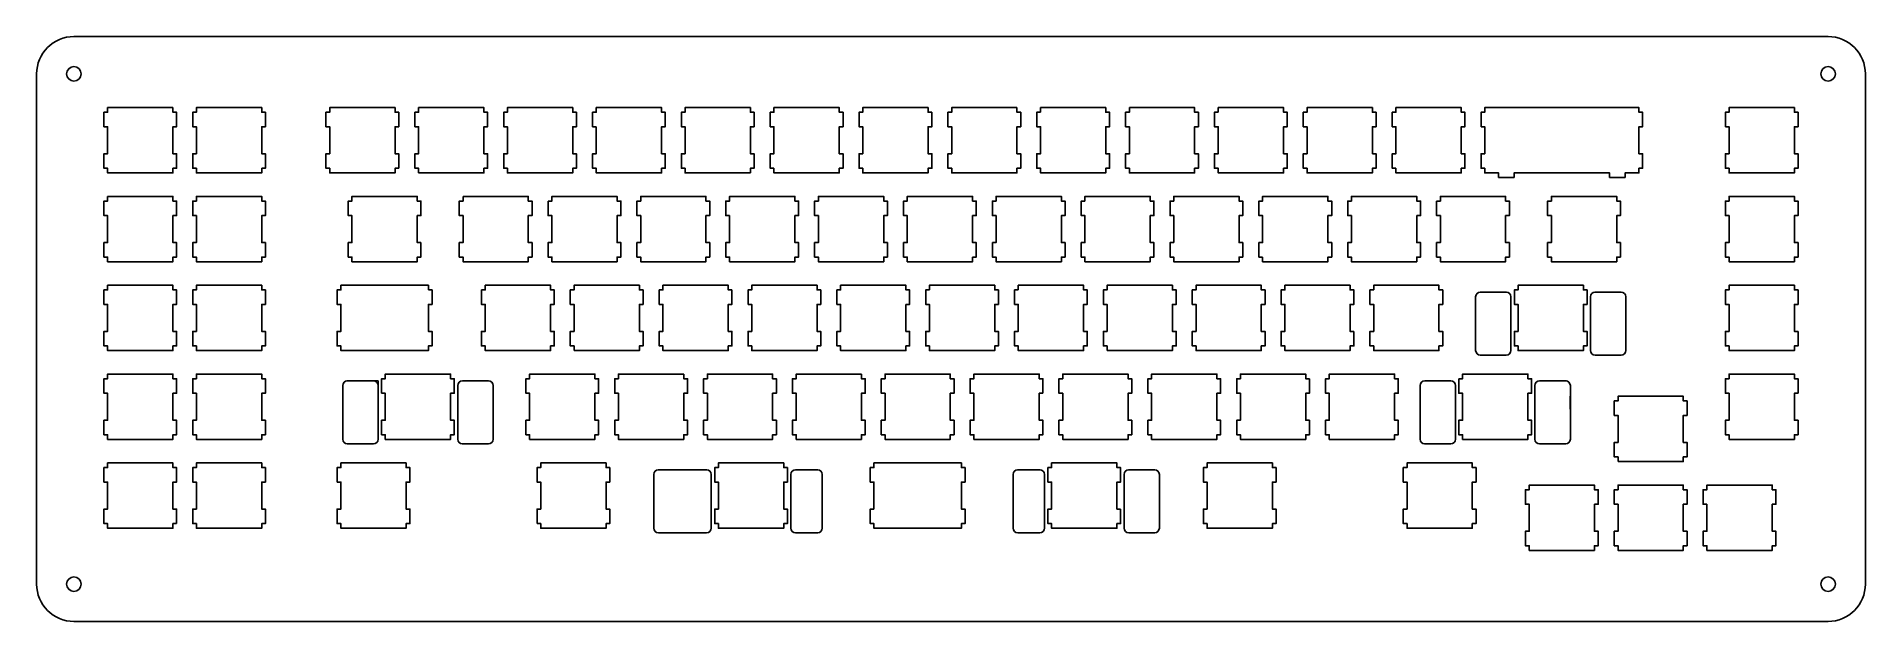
# Model space of a CAD drawing. Header units: millimetres. Extents: x -13 to 380, y -12 to 113.
import ezdxf

# ---------------------------------------------------------------- set-up
doc = ezdxf.new("R2010")
doc.units = ezdxf.units.MM
doc.layers.get('0').update_dxf_attribs({"linetype": 'CONTINUOUS'})

msp = doc.modelspace()

# ---------------------------------------------------------------- linework, layer by layer
for p, q in [((60.6256, 39.3016), (53.8759, 39.3016)), ((60.6256, 36.0715), (60.6256, 39.3016)), ((315.407, 39.3016), (315.248, 39.3016)), ((284.032, 36.0715), (284.032, 33.2727)), ((291.607, 36.0715), (291.607, 38.3016)), ((316.231, 33.2727), (316.231, 36.0715)), ((60.6256, 27.0027), (60.6256, 31.4716)), ((291.607, 27.0027), (291.607, 31.4716)), ((60.62252, 27.0027), (60.6256, 27.0027)), ((132.063, 7.95267), (132.063, 12.423))]:
    msp.add_line(p, q)
for points in [[(371.512, 113.1519), (-4.61035, 113.1519, 0.414213562), (-12.61035, 105.1519), (-12.61035, -4.26997, 0.414213562), (-4.61035, -12.26997), (371.512, -12.26997, 0.414213562), (379.512, -4.26997), (379.512, 105.1519, 0.414213562)], [(303.513, 57.3516), (303.513, 55.1215), (303.513, 45.8525, -0.414213562), (302.513, 44.8525), (296.938, 44.8525, -0.414213562), (295.938, 45.8525), (295.938, 57.3516, -0.414213562), (296.938, 58.3516), (302.513, 58.3516, -0.414213562)], [(321.562, 44.8525), (327.137, 44.8525, 0.414213562), (328.137, 45.8525), (328.137, 57.3516, 0.414213562), (327.137, 58.3516), (321.562, 58.3516, 0.414213562), (320.562, 57.3516), (320.562, 45.8525, 0.414213562)], [(59.62252, 39.3016), (54.0504, 39.3016, 0.414213562), (53.0504, 38.3016), (53.0504, 26.8024, 0.414213562), (54.0504, 25.8024), (59.62252, 25.8024, 0.414213562), (60.62252, 26.8024), (60.62252, 38.3016, 0.414213562)], [(77.676, 27.0027), (77.676, 31.4716), (77.676, 36.0715), (77.676, 38.3016, -0.414213562), (78.676, 39.3016), (84.28474, 39.3016, -0.414213562), (85.28474, 38.3016), (85.28474, 26.8024, -0.414213562), (84.28474, 25.8024), (78.676, 25.8024, -0.414213562), (77.676, 26.8024)], [(290.607, 25.8024), (285.032, 25.8024, -0.414213562), (284.032, 26.8024), (284.032, 38.3016, -0.414213562), (285.032, 39.3016), (290.607, 39.3016, -0.414213562), (291.607, 38.3016), (291.607, 26.8024, -0.414213562)], [(309.657, 25.8024), (315.248, 25.8024, 0.414213562), (316.248, 26.8024), (316.248, 38.3016, 0.414213562), (315.248, 39.3016), (309.657, 39.3016, 0.414213562), (308.657, 38.3016), (308.657, 26.8024, 0.414213562)], [(125.575, 6.75238), (122.276, 6.75238), (120.725, 6.75238, -0.414213562), (119.725, 7.75238), (119.725, 17.0215), (119.725, 19.2517, -0.414213562), (120.725, 20.2517), (131.063, 20.2517, -0.414213562), (132.063, 19.2517), (132.063, 17.0215), (132.063, 12.423), (132.063, 7.75238, -0.414213562), (131.063, 6.75238)], [(150.112, 20.2517), (154.863, 20.2517, -0.414213562), (155.863, 19.2517), (155.863, 7.75238, -0.414213562), (154.863, 6.75238), (150.112, 6.75238, -0.414213562), (149.112, 7.75238), (149.112, 19.2517, -0.414213562)], [(203.501, 19.2517), (203.501, 17.0215), (203.501, 7.75238, -0.414213562), (202.501, 6.75238), (197.751, 6.75238, -0.414213562), (196.751, 7.75238), (196.751, 19.2517, -0.414213562), (197.751, 20.2517), (202.501, 20.2517, -0.414213562)], [(221.551, 6.75238), (227.126, 6.75238, 0.414213562), (228.126, 7.75238), (228.126, 19.2517, 0.414213562), (227.126, 20.2517), (221.551, 20.2517, 0.414213562), (220.551, 19.2517), (220.551, 7.75238, 0.414213562)]]:
    msp.add_lwpolyline(points, format="xyb", close=True)
for points in [[(16.6192, 97.9219), (16.6192, 96.9215), (17.4198, 96.9215), (17.4198, 93.8223), (16.6192, 93.8223), (16.6192, 88.0223), (17.4198, 88.0223), (17.4198, 84.9217), (16.6192, 84.9217), (16.6192, 83.9227), (2.61965, 83.9227), (2.61965, 84.9217), (1.81901, 84.9217), (1.81901, 88.0223), (2.61965, 88.0223), (2.61965, 93.8223), (1.81901, 93.8223), (1.81901, 96.9215), (2.61965, 96.9215), (2.61965, 97.9219)], [(35.669, 84.9217), (35.669, 83.9227), (21.6697, 83.9227), (21.6697, 84.9217), (20.869, 84.9217), (20.869, 88.0223), (21.6697, 88.0223), (21.6697, 93.8223), (20.869, 93.8223), (20.869, 96.9215), (21.6697, 96.9215), (21.6697, 97.9219), (35.669, 97.9219), (35.669, 96.9215), (36.4698, 96.9215), (36.4698, 93.8223), (35.669, 93.8223), (35.669, 88.0223), (36.4698, 88.0223), (36.4698, 84.9217)], [(65.0448, 84.9217), (64.244, 84.9217), (64.244, 83.9227), (50.2447, 83.9227), (50.2447, 84.9217), (49.4439, 84.9217), (49.4439, 88.0223), (50.2447, 88.0223), (50.2447, 93.8223), (49.4439, 93.8223), (49.4439, 96.9215), (50.2447, 96.9215), (50.2447, 97.9219), (64.244, 97.9219), (64.244, 96.9215), (65.0448, 96.9215), (65.0448, 93.8223), (64.244, 93.8223), (64.244, 88.0223), (65.0448, 88.0223)], [(69.2947, 83.9227), (69.2947, 84.9217), (68.4939, 84.9217), (68.4939, 88.0223), (69.2947, 88.0223), (69.2947, 93.8223), (68.4939, 93.8223), (68.4939, 96.9215), (69.2947, 96.9215), (69.2947, 97.9219), (83.294, 97.9219), (83.294, 96.9215), (84.0948, 96.9215), (84.0948, 93.8223), (83.294, 93.8223), (83.294, 88.0223), (84.0948, 88.0223), (84.0948, 84.9217), (83.294, 84.9217), (83.294, 83.9227)], [(88.3447, 88.0223), (88.3447, 93.8223), (87.5439, 93.8223), (87.5439, 96.9215), (88.3447, 96.9215), (88.3447, 97.9219), (102.344, 97.9219), (102.344, 96.9215), (103.145, 96.9215), (103.145, 93.8223), (102.344, 93.8223), (102.344, 88.0223), (103.145, 88.0223), (103.145, 84.9217), (102.344, 84.9217), (102.344, 83.9227), (88.3447, 83.9227), (88.3447, 84.9217), (87.5439, 84.9217), (87.5439, 88.0223)], [(107.395, 93.8223), (106.594, 93.8223), (106.594, 96.9215), (107.395, 96.9215), (107.395, 97.9219), (121.394, 97.9219), (121.394, 96.9215), (122.195, 96.9215), (122.195, 93.8223), (121.394, 93.8223), (121.394, 88.0223), (122.195, 88.0223), (122.195, 84.9217), (121.394, 84.9217), (121.394, 83.9227), (107.395, 83.9227), (107.395, 84.9217), (106.594, 84.9217), (106.594, 88.0223), (107.395, 88.0223)], [(140.444, 83.9227), (126.445, 83.9227), (126.445, 84.9217), (125.644, 84.9217), (125.644, 88.0223), (126.445, 88.0223), (126.445, 93.8223), (125.644, 93.8223), (125.644, 96.9215), (126.445, 96.9215), (126.445, 97.9219), (140.444, 97.9219), (140.444, 96.9215), (141.245, 96.9215), (141.245, 93.8223), (140.444, 93.8223), (140.444, 88.0223), (141.245, 88.0223), (141.245, 84.9217), (140.444, 84.9217)], [(145.495, 84.9217), (144.694, 84.9217), (144.694, 88.0223), (145.495, 88.0223), (145.495, 93.8223), (144.694, 93.8223), (144.694, 96.9215), (145.495, 96.9215), (145.495, 97.9219), (159.494, 97.9219), (159.494, 96.9215), (160.295, 96.9215), (160.295, 93.8223), (159.494, 93.8223), (159.494, 88.0223), (160.295, 88.0223), (160.295, 84.9217), (159.494, 84.9217), (159.494, 83.9227), (145.495, 83.9227)], [(179.345, 96.9215), (179.345, 93.8223), (178.544, 93.8223), (178.544, 88.0223), (179.345, 88.0223), (179.345, 84.9217), (178.544, 84.9217), (178.544, 83.9227), (164.545, 83.9227), (164.545, 84.9217), (163.744, 84.9217), (163.744, 88.0223), (164.545, 88.0223), (164.545, 93.8223), (163.744, 93.8223), (163.744, 96.9215), (164.545, 96.9215), (164.545, 97.9219), (178.544, 97.9219), (178.544, 96.9215)], [(197.594, 97.9219), (197.594, 96.9215), (198.395, 96.9215), (198.395, 93.8223), (197.594, 93.8223), (197.594, 88.0223), (198.395, 88.0223), (198.395, 84.9217), (197.594, 84.9217), (197.594, 83.9227), (183.595, 83.9227), (183.595, 84.9217), (182.794, 84.9217), (182.794, 88.0223), (183.595, 88.0223), (183.595, 93.8223), (182.794, 93.8223), (182.794, 96.9215), (183.595, 96.9215), (183.595, 97.9219)], [(202.645, 96.9215), (202.645, 97.9219), (216.644, 97.9219), (216.644, 96.9215), (217.445, 96.9215), (217.445, 93.8223), (216.644, 93.8223), (216.644, 88.0223), (217.445, 88.0223), (217.445, 84.9217), (216.644, 84.9217), (216.644, 83.9227), (202.645, 83.9227), (202.645, 84.9217), (201.844, 84.9217), (201.844, 88.0223), (202.645, 88.0223), (202.645, 93.8223), (201.844, 93.8223), (201.844, 96.9215)], [(221.695, 97.9219), (235.694, 97.9219), (235.694, 96.9215), (236.495, 96.9215), (236.495, 93.8223), (235.694, 93.8223), (235.694, 88.0223), (236.495, 88.0223), (236.495, 84.9217), (235.694, 84.9217), (235.694, 83.9227), (221.695, 83.9227), (221.695, 84.9217), (220.894, 84.9217), (220.894, 88.0223), (221.695, 88.0223), (221.695, 93.8223), (220.894, 93.8223), (220.894, 96.9215), (221.695, 96.9215)], [(240.745, 96.9215), (240.745, 97.9219), (254.744, 97.9219), (254.744, 96.9215), (255.545, 96.9215), (255.545, 93.8223), (254.744, 93.8223), (254.744, 88.0223), (255.545, 88.0223), (255.545, 84.9217), (254.744, 84.9217), (254.744, 83.9227), (240.745, 83.9227), (240.745, 84.9217), (239.944, 84.9217), (239.944, 88.0223), (240.745, 88.0223), (240.745, 93.8223), (239.944, 93.8223), (239.944, 96.9215)], [(273.794, 88.0223), (274.595, 88.0223), (274.595, 84.9217), (273.794, 84.9217), (273.794, 83.9227), (259.795, 83.9227), (259.795, 84.9217), (258.994, 84.9217), (258.994, 88.0223), (259.795, 88.0223), (259.795, 93.8223), (258.994, 93.8223), (258.994, 96.9215), (259.795, 96.9215), (259.795, 97.9219), (273.794, 97.9219), (273.794, 96.9215), (274.595, 96.9215), (274.595, 93.8223), (273.794, 93.8223)], [(278.845, 84.9217), (278.044, 84.9217), (278.044, 88.0223), (278.845, 88.0223), (278.845, 93.8223), (278.044, 93.8223), (278.044, 96.9215), (278.845, 96.9215), (278.845, 97.9219), (292.844, 97.9219), (292.844, 96.9215), (293.645, 96.9215), (293.645, 93.8223), (292.844, 93.8223), (292.844, 88.0223), (293.645, 88.0223), (293.645, 84.9217), (292.844, 84.9217), (292.844, 83.9227), (278.845, 83.9227)], [(297.094, 93.8223), (297.094, 96.9215), (297.895, 96.9215), (297.895, 97.9219), (330.944, 97.9219), (330.944, 96.9215), (331.745, 96.9215), (331.745, 93.8223), (330.944, 93.8223), (330.944, 88.0223), (331.745, 88.0223), (331.745, 84.9217), (330.944, 84.9217), (330.944, 83.9227), (327.969, 83.9227), (327.969, 82.9525), (324.67, 82.9525), (324.67, 83.9227), (304.169, 83.9227), (304.169, 82.9525), (300.87, 82.9525), (300.87, 83.9227), (297.895, 83.9227), (297.895, 84.9217), (297.094, 84.9217), (297.094, 88.0223), (297.895, 88.0223), (297.895, 93.8223)], [(349.481, 93.8223), (349.481, 96.9215), (350.282, 96.9215), (350.282, 97.9219), (364.282, 97.9219), (364.282, 96.9215), (365.083, 96.9215), (365.083, 93.8223), (364.282, 93.8223), (364.282, 88.0223), (365.083, 88.0223), (365.083, 84.9217), (364.282, 84.9217), (364.282, 83.9227), (350.282, 83.9227), (350.282, 84.9217), (349.481, 84.9217), (349.481, 88.0223), (350.282, 88.0223), (350.282, 93.8223)], [(2.61965, 78.8719), (16.6192, 78.8719), (16.6192, 77.8715), (17.4198, 77.8715), (17.4198, 74.7723), (16.6192, 74.7723), (16.6192, 68.9723), (17.4198, 68.9723), (17.4198, 65.8717), (16.6192, 65.8717), (16.6192, 64.8727), (2.61965, 64.8727), (2.61965, 65.8717), (1.81901, 65.8717), (1.81901, 68.9723), (2.61965, 68.9723), (2.61965, 74.7723), (1.81901, 74.7723), (1.81901, 77.8715), (2.61965, 77.8715)], [(21.6697, 77.8715), (21.6697, 78.8719), (35.669, 78.8719), (35.669, 77.8715), (36.4698, 77.8715), (36.4698, 74.7723), (35.669, 74.7723), (35.669, 68.9723), (36.4698, 68.9723), (36.4698, 65.8717), (35.669, 65.8717), (35.669, 64.8727), (21.6697, 64.8727), (21.6697, 65.8717), (20.869, 65.8717), (20.869, 68.9723), (21.6697, 68.9723), (21.6697, 74.7723), (20.869, 74.7723), (20.869, 77.8715)], [(69.8059, 68.9723), (69.8059, 65.8717), (69.0065, 65.8717), (69.0065, 64.8727), (55.0072, 64.8727), (55.0072, 65.8717), (54.2064, 65.8717), (54.2064, 68.9723), (55.0072, 68.9723), (55.0072, 74.7723), (54.2064, 74.7723), (54.2064, 77.8715), (55.0072, 77.8715), (55.0072, 78.8719), (69.0065, 78.8719), (69.0065, 77.8715), (69.8059, 77.8715), (69.8059, 74.7723), (69.0065, 74.7723), (69.0065, 68.9723)], [(78.8197, 78.8719), (92.819, 78.8719), (92.819, 77.8715), (93.6198, 77.8715), (93.6198, 74.7723), (92.819, 74.7723), (92.819, 68.9723), (93.6198, 68.9723), (93.6198, 65.8717), (92.819, 65.8717), (92.819, 64.8727), (78.8197, 64.8727), (78.8197, 65.8717), (78.0189, 65.8717), (78.0189, 68.9723), (78.8197, 68.9723), (78.8197, 74.7723), (78.0189, 74.7723), (78.0189, 77.8715), (78.8197, 77.8715)], [(97.0689, 77.8715), (97.8697, 77.8715), (97.8697, 78.8719), (111.869, 78.8719), (111.869, 77.8715), (112.67, 77.8715), (112.67, 74.7723), (111.869, 74.7723), (111.869, 68.9723), (112.67, 68.9723), (112.67, 65.8717), (111.869, 65.8717), (111.869, 64.8727), (97.8697, 64.8727), (97.8697, 65.8717), (97.0689, 65.8717), (97.0689, 68.9723), (97.8697, 68.9723), (97.8697, 74.7723), (97.0689, 74.7723)], [(131.72, 68.9723), (131.72, 65.8717), (130.919, 65.8717), (130.919, 64.8727), (116.92, 64.8727), (116.92, 65.8717), (116.119, 65.8717), (116.119, 68.9723), (116.92, 68.9723), (116.92, 74.7723), (116.119, 74.7723), (116.119, 77.8715), (116.92, 77.8715), (116.92, 78.8719), (130.919, 78.8719), (130.919, 77.8715), (131.72, 77.8715), (131.72, 74.7723), (130.919, 74.7723), (130.919, 68.9723)], [(135.97, 74.7723), (135.169, 74.7723), (135.169, 77.8715), (135.97, 77.8715), (135.97, 78.8719), (149.969, 78.8719), (149.969, 77.8715), (150.77, 77.8715), (150.77, 74.7723), (149.969, 74.7723), (149.969, 68.9723), (150.77, 68.9723), (150.77, 65.8717), (149.969, 65.8717), (149.969, 64.8727), (135.97, 64.8727), (135.97, 65.8717), (135.169, 65.8717), (135.169, 68.9723), (135.97, 68.9723)], [(155.02, 77.8715), (155.02, 78.8719), (169.019, 78.8719), (169.019, 77.8715), (169.82, 77.8715), (169.82, 74.7723), (169.019, 74.7723), (169.019, 68.9723), (169.82, 68.9723), (169.82, 65.8717), (169.019, 65.8717), (169.019, 64.8727), (155.02, 64.8727), (155.02, 65.8717), (154.219, 65.8717), (154.219, 68.9723), (155.02, 68.9723), (155.02, 74.7723), (154.219, 74.7723), (154.219, 77.8715)], [(188.069, 65.8717), (188.069, 64.8727), (174.07, 64.8727), (174.07, 65.8717), (173.269, 65.8717), (173.269, 68.9723), (174.07, 68.9723), (174.07, 74.7723), (173.269, 74.7723), (173.269, 77.8715), (174.07, 77.8715), (174.07, 78.8719), (188.069, 78.8719), (188.069, 77.8715), (188.87, 77.8715), (188.87, 74.7723), (188.069, 74.7723), (188.069, 68.9723), (188.87, 68.9723), (188.87, 65.8717)], [(192.319, 68.9723), (193.12, 68.9723), (193.12, 74.7723), (192.319, 74.7723), (192.319, 77.8715), (193.12, 77.8715), (193.12, 78.8719), (207.119, 78.8719), (207.119, 77.8715), (207.92, 77.8715), (207.92, 74.7723), (207.119, 74.7723), (207.119, 68.9723), (207.92, 68.9723), (207.92, 65.8717), (207.119, 65.8717), (207.119, 64.8727), (193.12, 64.8727), (193.12, 65.8717), (192.319, 65.8717)], [(212.17, 77.8715), (212.17, 78.8719), (226.169, 78.8719), (226.169, 77.8715), (226.97, 77.8715), (226.97, 74.7723), (226.169, 74.7723), (226.169, 68.9723), (226.97, 68.9723), (226.97, 65.8717), (226.169, 65.8717), (226.169, 64.8727), (212.17, 64.8727), (212.17, 65.8717), (211.369, 65.8717), (211.369, 68.9723), (212.17, 68.9723), (212.17, 74.7723), (211.369, 74.7723), (211.369, 77.8715)], [(231.22, 68.9723), (231.22, 74.7723), (230.419, 74.7723), (230.419, 77.8715), (231.22, 77.8715), (231.22, 78.8719), (245.219, 78.8719), (245.219, 77.8715), (246.02, 77.8715), (246.02, 74.7723), (245.219, 74.7723), (245.219, 68.9723), (246.02, 68.9723), (246.02, 65.8717), (245.219, 65.8717), (245.219, 64.8727), (231.22, 64.8727), (231.22, 65.8717), (230.419, 65.8717), (230.419, 68.9723)], [(250.27, 65.8717), (249.469, 65.8717), (249.469, 68.9723), (250.27, 68.9723), (250.27, 74.7723), (249.469, 74.7723), (249.469, 77.8715), (250.27, 77.8715), (250.27, 78.8719), (264.269, 78.8719), (264.269, 77.8715), (265.07, 77.8715), (265.07, 74.7723), (264.269, 74.7723), (264.269, 68.9723), (265.07, 68.9723), (265.07, 65.8717), (264.269, 65.8717), (264.269, 64.8727), (250.27, 64.8727)], [(283.319, 74.7723), (283.319, 68.9723), (284.12, 68.9723), (284.12, 65.8717), (283.319, 65.8717), (283.319, 64.8727), (269.32, 64.8727), (269.32, 65.8717), (268.519, 65.8717), (268.519, 68.9723), (269.32, 68.9723), (269.32, 74.7723), (268.519, 74.7723), (268.519, 77.8715), (269.32, 77.8715), (269.32, 78.8719), (283.319, 78.8719), (283.319, 77.8715), (284.12, 77.8715), (284.12, 74.7723)], [(287.569, 77.8715), (288.37, 77.8715), (288.37, 78.8719), (302.369, 78.8719), (302.369, 77.8715), (303.17, 77.8715), (303.17, 74.7723), (302.369, 74.7723), (302.369, 68.9723), (303.17, 68.9723), (303.17, 65.8717), (302.369, 65.8717), (302.369, 64.8727), (288.37, 64.8727), (288.37, 65.8717), (287.569, 65.8717), (287.569, 68.9723), (288.37, 68.9723), (288.37, 74.7723), (287.569, 74.7723)], [(326.981, 65.8717), (326.182, 65.8717), (326.182, 64.8727), (312.182, 64.8727), (312.182, 65.8717), (311.381, 65.8717), (311.381, 68.9723), (312.182, 68.9723), (312.182, 74.7723), (311.381, 74.7723), (311.381, 77.8715), (312.182, 77.8715), (312.182, 78.8719), (326.182, 78.8719), (326.182, 77.8715), (326.981, 77.8715), (326.981, 74.7723), (326.182, 74.7723), (326.182, 68.9723), (326.981, 68.9723)], [(350.282, 77.8715), (350.282, 78.8719), (364.282, 78.8719), (364.282, 77.8715), (365.083, 77.8715), (365.083, 74.7723), (364.282, 74.7723), (364.282, 68.9723), (365.083, 68.9723), (365.083, 65.8717), (364.282, 65.8717), (364.282, 64.8727), (350.282, 64.8727), (350.282, 65.8717), (349.481, 65.8717), (349.481, 68.9723), (350.282, 68.9723), (350.282, 74.7723), (349.481, 74.7723), (349.481, 77.8715)], [(16.6192, 49.9223), (17.4198, 49.9223), (17.4198, 46.8217), (16.6192, 46.8217), (16.6192, 45.8227), (2.61965, 45.8227), (2.61965, 46.8217), (1.81901, 46.8217), (1.81901, 49.9223), (2.61965, 49.9223), (2.61965, 55.7223), (1.81901, 55.7223), (1.81901, 58.8215), (2.61965, 58.8215), (2.61965, 59.8219), (16.6192, 59.8219), (16.6192, 58.8215), (17.4198, 58.8215), (17.4198, 55.7223), (16.6192, 55.7223)], [(21.6697, 46.8217), (20.869, 46.8217), (20.869, 49.9223), (21.6697, 49.9223), (21.6697, 55.7223), (20.869, 55.7223), (20.869, 58.8215), (21.6697, 58.8215), (21.6697, 59.8219), (35.669, 59.8219), (35.669, 58.8215), (36.4698, 58.8215), (36.4698, 55.7223), (35.669, 55.7223), (35.669, 49.9223), (36.4698, 49.9223), (36.4698, 46.8217), (35.669, 46.8217), (35.669, 45.8227), (21.6697, 45.8227)], [(71.3878, 58.8215), (72.1872, 58.8215), (72.1872, 55.7223), (71.3878, 55.7223), (71.3878, 49.9223), (72.1872, 49.9223), (72.1872, 46.8217), (71.3878, 46.8217), (71.3878, 45.8227), (52.626, 45.8227), (52.626, 46.8217), (51.8252, 46.8217), (51.8252, 49.9223), (52.626, 49.9223), (52.626, 55.7223), (51.8252, 55.7223), (51.8252, 58.8215), (52.626, 58.8215), (52.626, 59.8219), (71.3878, 59.8219)], [(82.7814, 58.8215), (83.5822, 58.8215), (83.5822, 59.8219), (97.5815, 59.8219), (97.5815, 58.8215), (98.3809, 58.8215), (98.3809, 55.7223), (97.5815, 55.7223), (97.5815, 49.9223), (98.3809, 49.9223), (98.3809, 46.8217), (97.5815, 46.8217), (97.5815, 45.8227), (83.5822, 45.8227), (83.5822, 46.8217), (82.7814, 46.8217), (82.7814, 49.9223), (83.5822, 49.9223), (83.5822, 55.7223), (82.7814, 55.7223)], [(102.632, 45.8227), (102.632, 46.8217), (101.831, 46.8217), (101.831, 49.9223), (102.632, 49.9223), (102.632, 55.7223), (101.831, 55.7223), (101.831, 58.8215), (102.632, 58.8215), (102.632, 59.8219), (116.632, 59.8219), (116.632, 58.8215), (117.431, 58.8215), (117.431, 55.7223), (116.632, 55.7223), (116.632, 49.9223), (117.431, 49.9223), (117.431, 46.8217), (116.632, 46.8217), (116.632, 45.8227)], [(136.481, 58.8215), (136.481, 55.7223), (135.682, 55.7223), (135.682, 49.9223), (136.481, 49.9223), (136.481, 46.8217), (135.682, 46.8217), (135.682, 45.8227), (121.682, 45.8227), (121.682, 46.8217), (120.881, 46.8217), (120.881, 49.9223), (121.682, 49.9223), (121.682, 55.7223), (120.881, 55.7223), (120.881, 58.8215), (121.682, 58.8215), (121.682, 59.8219), (135.682, 59.8219), (135.682, 58.8215)], [(139.931, 55.7223), (139.931, 58.8215), (140.732, 58.8215), (140.732, 59.8219), (154.732, 59.8219), (154.732, 58.8215), (155.531, 58.8215), (155.531, 55.7223), (154.732, 55.7223), (154.732, 49.9223), (155.531, 49.9223), (155.531, 46.8217), (154.732, 46.8217), (154.732, 45.8227), (140.732, 45.8227), (140.732, 46.8217), (139.931, 46.8217), (139.931, 49.9223), (140.732, 49.9223), (140.732, 55.7223)], [(173.782, 55.7223), (173.782, 49.9223), (174.581, 49.9223), (174.581, 46.8217), (173.782, 46.8217), (173.782, 45.8227), (159.782, 45.8227), (159.782, 46.8217), (158.981, 46.8217), (158.981, 49.9223), (159.782, 49.9223), (159.782, 55.7223), (158.981, 55.7223), (158.981, 58.8215), (159.782, 58.8215), (159.782, 59.8219), (173.782, 59.8219), (173.782, 58.8215), (174.581, 58.8215), (174.581, 55.7223)], [(178.832, 58.8215), (178.832, 59.8219), (192.832, 59.8219), (192.832, 58.8215), (193.631, 58.8215), (193.631, 55.7223), (192.832, 55.7223), (192.832, 49.9223), (193.631, 49.9223), (193.631, 46.8217), (192.832, 46.8217), (192.832, 45.8227), (178.832, 45.8227), (178.832, 46.8217), (178.031, 46.8217), (178.031, 49.9223), (178.832, 49.9223), (178.832, 55.7223), (178.031, 55.7223), (178.031, 58.8215)], [(197.882, 58.8215), (197.882, 59.8219), (211.882, 59.8219), (211.882, 58.8215), (212.681, 58.8215), (212.681, 55.7223), (211.882, 55.7223), (211.882, 49.9223), (212.681, 49.9223), (212.681, 46.8217), (211.882, 46.8217), (211.882, 45.8227), (197.882, 45.8227), (197.882, 46.8217), (197.081, 46.8217), (197.081, 49.9223), (197.882, 49.9223), (197.882, 55.7223), (197.081, 55.7223), (197.081, 58.8215)], [(216.932, 45.8227), (216.932, 46.8217), (216.131, 46.8217), (216.131, 49.9223), (216.932, 49.9223), (216.932, 55.7223), (216.131, 55.7223), (216.131, 58.8215), (216.932, 58.8215), (216.932, 59.8219), (230.932, 59.8219), (230.932, 58.8215), (231.731, 58.8215), (231.731, 55.7223), (230.932, 55.7223), (230.932, 49.9223), (231.731, 49.9223), (231.731, 46.8217), (230.932, 46.8217), (230.932, 45.8227)], [(249.982, 49.9223), (250.781, 49.9223), (250.781, 46.8217), (249.982, 46.8217), (249.982, 45.8227), (235.982, 45.8227), (235.982, 46.8217), (235.181, 46.8217), (235.181, 49.9223), (235.982, 49.9223), (235.982, 55.7223), (235.181, 55.7223), (235.181, 58.8215), (235.982, 58.8215), (235.982, 59.8219), (249.982, 59.8219), (249.982, 58.8215), (250.781, 58.8215), (250.781, 55.7223), (249.982, 55.7223)], [(269.831, 49.9223), (269.831, 46.8217), (269.032, 46.8217), (269.032, 45.8227), (255.032, 45.8227), (255.032, 46.8217), (254.231, 46.8217), (254.231, 49.9223), (255.032, 49.9223), (255.032, 55.7223), (254.231, 55.7223), (254.231, 58.8215), (255.032, 58.8215), (255.032, 59.8219), (269.032, 59.8219), (269.032, 58.8215), (269.831, 58.8215), (269.831, 55.7223), (269.032, 55.7223), (269.032, 49.9223)], [(274.082, 58.8215), (274.082, 59.8219), (288.082, 59.8219), (288.082, 58.8215), (288.881, 58.8215), (288.881, 55.7223), (288.082, 55.7223), (288.082, 49.9223), (288.881, 49.9223), (288.881, 46.8217), (288.082, 46.8217), (288.082, 45.8227), (274.082, 45.8227), (274.082, 46.8217), (273.281, 46.8217), (273.281, 49.9223), (274.082, 49.9223), (274.082, 55.7223), (273.281, 55.7223), (273.281, 58.8215)], [(305.037, 55.1215), (305.037, 55.7223), (304.238, 55.7223), (304.238, 58.8215), (305.037, 58.8215), (305.037, 59.8219), (319.038, 59.8219), (319.038, 58.8215), (319.837, 58.8215), (319.837, 55.7223), (319.038, 55.7223), (319.038, 55.1215), (319.038, 50.5217), (319.038, 49.9223), (319.837, 49.9223), (319.837, 46.8217), (319.038, 46.8217), (319.038, 45.8227), (305.037, 45.8227), (305.037, 46.8217), (304.238, 46.8217), (304.238, 49.9223), (305.037, 49.9223), (305.037, 50.5217)], [(365.083, 49.9223), (365.083, 46.8217), (364.282, 46.8217), (364.282, 45.8227), (350.282, 45.8227), (350.282, 46.8217), (349.481, 46.8217), (349.481, 49.9223), (350.282, 49.9223), (350.282, 55.7223), (349.481, 55.7223), (349.481, 58.8215), (350.282, 58.8215), (350.282, 59.8219), (364.282, 59.8219), (364.282, 58.8215), (365.083, 58.8215), (365.083, 55.7223), (364.282, 55.7223), (364.282, 49.9223)], [(2.61965, 26.7725), (2.61965, 27.7716), (1.81901, 27.7716), (1.81901, 30.8722), (2.61965, 30.8722), (2.61965, 36.6737), (1.81901, 36.6737), (1.81901, 39.7715), (2.61965, 39.7715), (2.61965, 40.7719), (16.6192, 40.7719), (16.6192, 39.7715), (17.4198, 39.7715), (17.4198, 36.6737), (16.6192, 36.6737), (16.6192, 30.8722), (17.4198, 30.8722), (17.4198, 27.7716), (16.6192, 27.7716), (16.6192, 26.7725)], [(21.6697, 39.7715), (21.6697, 40.7719), (35.669, 40.7719), (35.669, 39.7715), (36.4698, 39.7715), (36.4698, 36.6737), (35.669, 36.6737), (35.669, 30.8722), (36.4698, 30.8722), (36.4698, 27.7716), (35.669, 27.7716), (35.669, 26.7725), (21.6697, 26.7725), (21.6697, 27.7716), (20.869, 27.7716), (20.869, 30.8722), (21.6697, 30.8722), (21.6697, 36.6737), (20.869, 36.6737), (20.869, 39.7715)], [(61.3502, 36.6737), (61.3502, 39.7715), (62.151, 39.7715), (62.151, 40.7719), (76.1503, 40.7719), (76.1503, 39.7715), (76.9511, 39.7715), (76.9511, 36.6737), (76.1503, 36.6737), (76.1503, 36.0715), (76.1503, 31.4716), (76.1503, 30.8722), (76.9511, 30.8722), (76.9511, 27.7716), (76.1503, 27.7716), (76.1503, 26.7725), (62.151, 26.7725), (62.151, 27.7716), (61.3502, 27.7716), (61.3502, 30.8722), (62.151, 30.8722), (62.151, 31.4716), (62.151, 36.0715), (62.151, 36.6737)], [(92.3064, 30.8722), (93.1072, 30.8722), (93.1072, 36.6737), (92.3064, 36.6737), (92.3064, 39.7715), (93.1072, 39.7715), (93.1072, 40.7719), (107.107, 40.7719), (107.107, 39.7715), (107.906, 39.7715), (107.906, 36.6737), (107.107, 36.6737), (107.107, 30.8722), (107.906, 30.8722), (107.906, 27.7716), (107.107, 27.7716), (107.107, 26.7725), (93.1072, 26.7725), (93.1072, 27.7716), (92.3064, 27.7716)], [(126.157, 40.7719), (126.157, 39.7715), (126.956, 39.7715), (126.956, 36.6737), (126.157, 36.6737), (126.157, 30.8722), (126.956, 30.8722), (126.956, 27.7716), (126.157, 27.7716), (126.157, 26.7725), (112.157, 26.7725), (112.157, 27.7716), (111.356, 27.7716), (111.356, 30.8722), (112.157, 30.8722), (112.157, 36.6737), (111.356, 36.6737), (111.356, 39.7715), (112.157, 39.7715), (112.157, 40.7719)], [(131.207, 36.6737), (130.406, 36.6737), (130.406, 39.7715), (131.207, 39.7715), (131.207, 40.7719), (145.207, 40.7719), (145.207, 39.7715), (146.006, 39.7715), (146.006, 36.6737), (145.207, 36.6737), (145.207, 30.8722), (146.006, 30.8722), (146.006, 27.7716), (145.207, 27.7716), (145.207, 26.7725), (131.207, 26.7725), (131.207, 27.7716), (130.406, 27.7716), (130.406, 30.8722), (131.207, 30.8722)], [(164.257, 40.7719), (164.257, 39.7715), (165.056, 39.7715), (165.056, 36.6737), (164.257, 36.6737), (164.257, 30.8722), (165.056, 30.8722), (165.056, 27.7716), (164.257, 27.7716), (164.257, 26.7725), (150.257, 26.7725), (150.257, 27.7716), (149.456, 27.7716), (149.456, 30.8722), (150.257, 30.8722), (150.257, 36.6737), (149.456, 36.6737), (149.456, 39.7715), (150.257, 39.7715), (150.257, 40.7719)], [(168.506, 27.7716), (168.506, 30.8722), (169.307, 30.8722), (169.307, 36.6737), (168.506, 36.6737), (168.506, 39.7715), (169.307, 39.7715), (169.307, 40.7719), (183.307, 40.7719), (183.307, 39.7715), (184.106, 39.7715), (184.106, 36.6737), (183.307, 36.6737), (183.307, 30.8722), (184.106, 30.8722), (184.106, 27.7716), (183.307, 27.7716), (183.307, 26.7725), (169.307, 26.7725), (169.307, 27.7716)], [(203.156, 36.6737), (202.357, 36.6737), (202.357, 30.8722), (203.156, 30.8722), (203.156, 27.7716), (202.357, 27.7716), (202.357, 26.7725), (188.357, 26.7725), (188.357, 27.7716), (187.556, 27.7716), (187.556, 30.8722), (188.357, 30.8722), (188.357, 36.6737), (187.556, 36.6737), (187.556, 39.7715), (188.357, 39.7715), (188.357, 40.7719), (202.357, 40.7719), (202.357, 39.7715), (203.156, 39.7715)], [(207.407, 36.6737), (206.606, 36.6737), (206.606, 39.7715), (207.407, 39.7715), (207.407, 40.7719), (221.407, 40.7719), (221.407, 39.7715), (222.206, 39.7715), (222.206, 36.6737), (221.407, 36.6737), (221.407, 30.8722), (222.206, 30.8722), (222.206, 27.7716), (221.407, 27.7716), (221.407, 26.7725), (207.407, 26.7725), (207.407, 27.7716), (206.606, 27.7716), (206.606, 30.8722), (207.407, 30.8722)], [(240.457, 36.6737), (240.457, 30.8722), (241.256, 30.8722), (241.256, 27.7716), (240.457, 27.7716), (240.457, 26.7725), (226.457, 26.7725), (226.457, 27.7716), (225.656, 27.7716), (225.656, 30.8722), (226.457, 30.8722), (226.457, 36.6737), (225.656, 36.6737), (225.656, 39.7715), (226.457, 39.7715), (226.457, 40.7719), (240.457, 40.7719), (240.457, 39.7715), (241.256, 39.7715), (241.256, 36.6737)], [(260.306, 39.7715), (260.306, 36.6737), (259.507, 36.6737), (259.507, 30.8722), (260.306, 30.8722), (260.306, 27.7716), (259.507, 27.7716), (259.507, 26.7725), (245.507, 26.7725), (245.507, 27.7716), (244.706, 27.7716), (244.706, 30.8722), (245.507, 30.8722), (245.507, 36.6737), (244.706, 36.6737), (244.706, 39.7715), (245.507, 39.7715), (245.507, 40.7719), (259.507, 40.7719), (259.507, 39.7715)], [(263.756, 30.8722), (264.557, 30.8722), (264.557, 36.6737), (263.756, 36.6737), (263.756, 39.7715), (264.557, 39.7715), (264.557, 40.7719), (278.557, 40.7719), (278.557, 39.7715), (279.356, 39.7715), (279.356, 36.6737), (278.557, 36.6737), (278.557, 30.8722), (279.356, 30.8722), (279.356, 27.7716), (278.557, 27.7716), (278.557, 26.7725), (264.557, 26.7725), (264.557, 27.7716), (263.756, 27.7716)], [(292.331, 39.7715), (293.132, 39.7715), (293.132, 40.7719), (307.132, 40.7719), (307.132, 39.7715), (307.931, 39.7715), (307.931, 36.6723), (307.132, 36.6723), (307.132, 36.0715), (307.132, 31.4716), (307.132, 30.8722), (307.931, 30.8722), (307.931, 27.7716), (307.132, 27.7716), (307.132, 26.7725), (293.132, 26.7725), (293.132, 27.7716), (292.331, 27.7716), (292.331, 30.8722), (293.132, 30.8722), (293.132, 31.4716), (293.132, 36.0715), (293.132, 36.6723), (292.331, 36.6723)], [(365.083, 36.6737), (364.282, 36.6737), (364.282, 30.8722), (365.083, 30.8722), (365.083, 27.7716), (364.282, 27.7716), (364.282, 26.7725), (350.282, 26.7725), (350.282, 27.7716), (349.481, 27.7716), (349.481, 30.8722), (350.282, 30.8722), (350.282, 36.6737), (349.481, 36.6737), (349.481, 39.7715), (350.282, 39.7715), (350.282, 40.7719), (364.282, 40.7719), (364.282, 39.7715), (365.083, 39.7715)], [(326.47, 22.01), (326.47, 23.0105), (325.669, 23.0105), (325.669, 26.1097), (326.47, 26.1097), (326.47, 31.9098), (325.669, 31.9098), (325.669, 35.0104), (326.47, 35.0104), (326.47, 36.0094), (340.469, 36.0094), (340.469, 35.0104), (341.27, 35.0104), (341.27, 31.9098), (340.469, 31.9098), (340.469, 26.1097), (341.27, 26.1097), (341.27, 23.0105), (340.469, 23.0105), (340.469, 22.01)], [(17.4198, 8.72162), (16.6192, 8.72162), (16.6192, 7.72252), (2.61965, 7.72252), (2.61965, 8.72162), (1.81901, 8.72162), (1.81901, 11.8222), (2.61965, 11.8222), (2.61965, 17.6237), (1.81901, 17.6237), (1.81901, 20.7216), (2.61965, 20.7216), (2.61965, 21.722), (16.6192, 21.722), (16.6192, 20.7216), (17.4198, 20.7216), (17.4198, 17.6237), (16.6192, 17.6237), (16.6192, 11.8222), (17.4198, 11.8222)], [(36.4698, 20.7216), (36.4698, 17.6237), (35.669, 17.6237), (35.669, 11.8222), (36.4698, 11.8222), (36.4698, 8.72162), (35.669, 8.72162), (35.669, 7.72252), (21.6697, 7.72252), (21.6697, 8.72162), (20.869, 8.72162), (20.869, 11.8222), (21.6697, 11.8222), (21.6697, 17.6237), (20.869, 17.6237), (20.869, 20.7216), (21.6697, 20.7216), (21.6697, 21.722), (35.669, 21.722), (35.669, 20.7216)], [(51.8252, 17.6237), (51.8252, 20.7216), (52.626, 20.7216), (52.626, 21.722), (66.6253, 21.722), (66.6253, 20.7216), (67.4261, 20.7216), (67.4261, 17.6237), (66.6253, 17.6237), (66.6253, 11.8222), (67.4261, 11.8222), (67.4261, 8.72162), (66.6253, 8.72162), (66.6253, 7.72252), (52.626, 7.72252), (52.626, 8.72162), (51.8252, 8.72162), (51.8252, 11.8222), (52.626, 11.8222), (52.626, 17.6237)], [(94.6877, 8.72162), (94.6877, 11.8222), (95.4871, 11.8222), (95.4871, 17.6237), (94.6877, 17.6237), (94.6877, 20.7216), (95.4871, 20.7216), (95.4871, 21.722), (109.488, 21.722), (109.488, 20.7216), (110.287, 20.7216), (110.287, 17.6237), (109.488, 17.6237), (109.488, 11.8222), (110.287, 11.8222), (110.287, 8.72162), (109.488, 8.72162), (109.488, 7.72252), (95.4871, 7.72252), (95.4871, 8.72162)], [(133.587, 17.0215), (133.587, 17.6237), (132.788, 17.6237), (132.788, 20.7216), (133.587, 20.7216), (133.587, 21.722), (147.588, 21.722), (147.588, 20.7216), (148.387, 20.7216), (148.387, 17.6237), (147.588, 17.6237), (147.588, 17.0215), (147.588, 12.423), (147.588, 11.8222), (148.387, 11.8222), (148.387, 8.72162), (147.588, 8.72162), (147.588, 7.72252), (133.587, 7.72252), (133.587, 8.72162), (132.788, 8.72162), (132.788, 11.8222), (133.587, 11.8222), (133.587, 12.423)], [(166.926, 11.8222), (166.926, 12.423), (166.926, 17.0215), (166.926, 17.6237), (166.125, 17.6237), (166.125, 20.7216), (166.926, 20.7216), (166.926, 21.722), (185.688, 21.722), (185.688, 20.7216), (186.487, 20.7216), (186.487, 17.6237), (185.688, 17.6237), (185.688, 17.0215), (185.688, 12.423), (185.688, 11.8222), (186.487, 11.8222), (186.487, 8.72162), (185.688, 8.72162), (185.688, 7.72252), (166.926, 7.72252), (166.926, 8.72162), (166.125, 8.72162), (166.125, 11.8222)], [(219.826, 11.8222), (219.826, 8.72162), (219.025, 8.72162), (219.025, 7.72252), (205.026, 7.72252), (205.026, 8.72162), (204.225, 8.72162), (204.225, 11.8222), (205.026, 11.8222), (205.026, 12.423), (205.026, 17.0215), (205.026, 17.6237), (204.225, 17.6237), (204.225, 20.7216), (205.026, 20.7216), (205.026, 21.722), (219.025, 21.722), (219.025, 20.7216), (219.826, 20.7216), (219.826, 17.6237), (219.025, 17.6237), (219.025, 17.0215), (219.025, 12.423), (219.025, 11.8222)], [(238.362, 11.8222), (238.362, 17.6237), (237.563, 17.6237), (237.563, 20.7216), (238.362, 20.7216), (238.362, 21.722), (252.361, 21.722), (252.361, 20.7216), (253.162, 20.7216), (253.162, 17.6237), (252.361, 17.6237), (252.361, 11.8222), (253.162, 11.8222), (253.162, 8.72162), (252.361, 8.72162), (252.361, 7.72252), (238.362, 7.72252), (238.362, 8.72162), (237.563, 8.72162), (237.563, 11.8222)], [(281.226, 11.8222), (281.226, 17.6237), (280.425, 17.6237), (280.425, 20.7216), (281.226, 20.7216), (281.226, 21.722), (295.225, 21.722), (295.225, 20.7216), (296.026, 20.7216), (296.026, 17.6237), (295.225, 17.6237), (295.225, 11.8222), (296.026, 11.8222), (296.026, 8.72162), (295.225, 8.72162), (295.225, 7.72252), (281.226, 7.72252), (281.226, 8.72162), (280.425, 8.72162), (280.425, 11.8222)], [(321.419, 12.8598), (321.419, 7.05968), (322.22, 7.05968), (322.22, 3.96049), (321.419, 3.96049), (321.419, 2.96003), (307.42, 2.96003), (307.42, 3.96049), (306.619, 3.96049), (306.619, 7.05968), (307.42, 7.05968), (307.42, 12.8598), (306.619, 12.8598), (306.619, 15.9604), (307.42, 15.9604), (307.42, 16.9595), (321.419, 16.9595), (321.419, 15.9604), (322.22, 15.9604), (322.22, 12.8598)], [(326.47, 15.9604), (326.47, 16.9595), (340.469, 16.9595), (340.469, 15.9604), (341.27, 15.9604), (341.27, 12.8598), (340.469, 12.8598), (340.469, 7.05968), (341.27, 7.05968), (341.27, 3.96049), (340.469, 3.96049), (340.469, 2.96003), (326.47, 2.96003), (326.47, 3.96049), (325.669, 3.96049), (325.669, 7.05968), (326.47, 7.05968), (326.47, 12.8598), (325.669, 12.8598), (325.669, 15.9604)], [(345.52, 12.8598), (344.719, 12.8598), (344.719, 15.9604), (345.52, 15.9604), (345.52, 16.9595), (359.519, 16.9595), (359.519, 15.9604), (360.32, 15.9604), (360.32, 12.8598), (359.519, 12.8598), (359.519, 7.05968), (360.32, 7.05968), (360.32, 3.96049), (359.519, 3.96049), (359.519, 2.96003), (345.52, 2.96003), (345.52, 3.96049), (344.719, 3.96049), (344.719, 7.05968), (345.52, 7.05968)]]:
    msp.add_lwpolyline(points, close=True)
for centre in [(-4.61035, 105.1519), (371.512, 105.1519), (-4.61035, -4.26997), (371.512, -4.26997)]:
    msp.add_circle(centre, 1.55)

doc.saveas('drawing.dxf')
